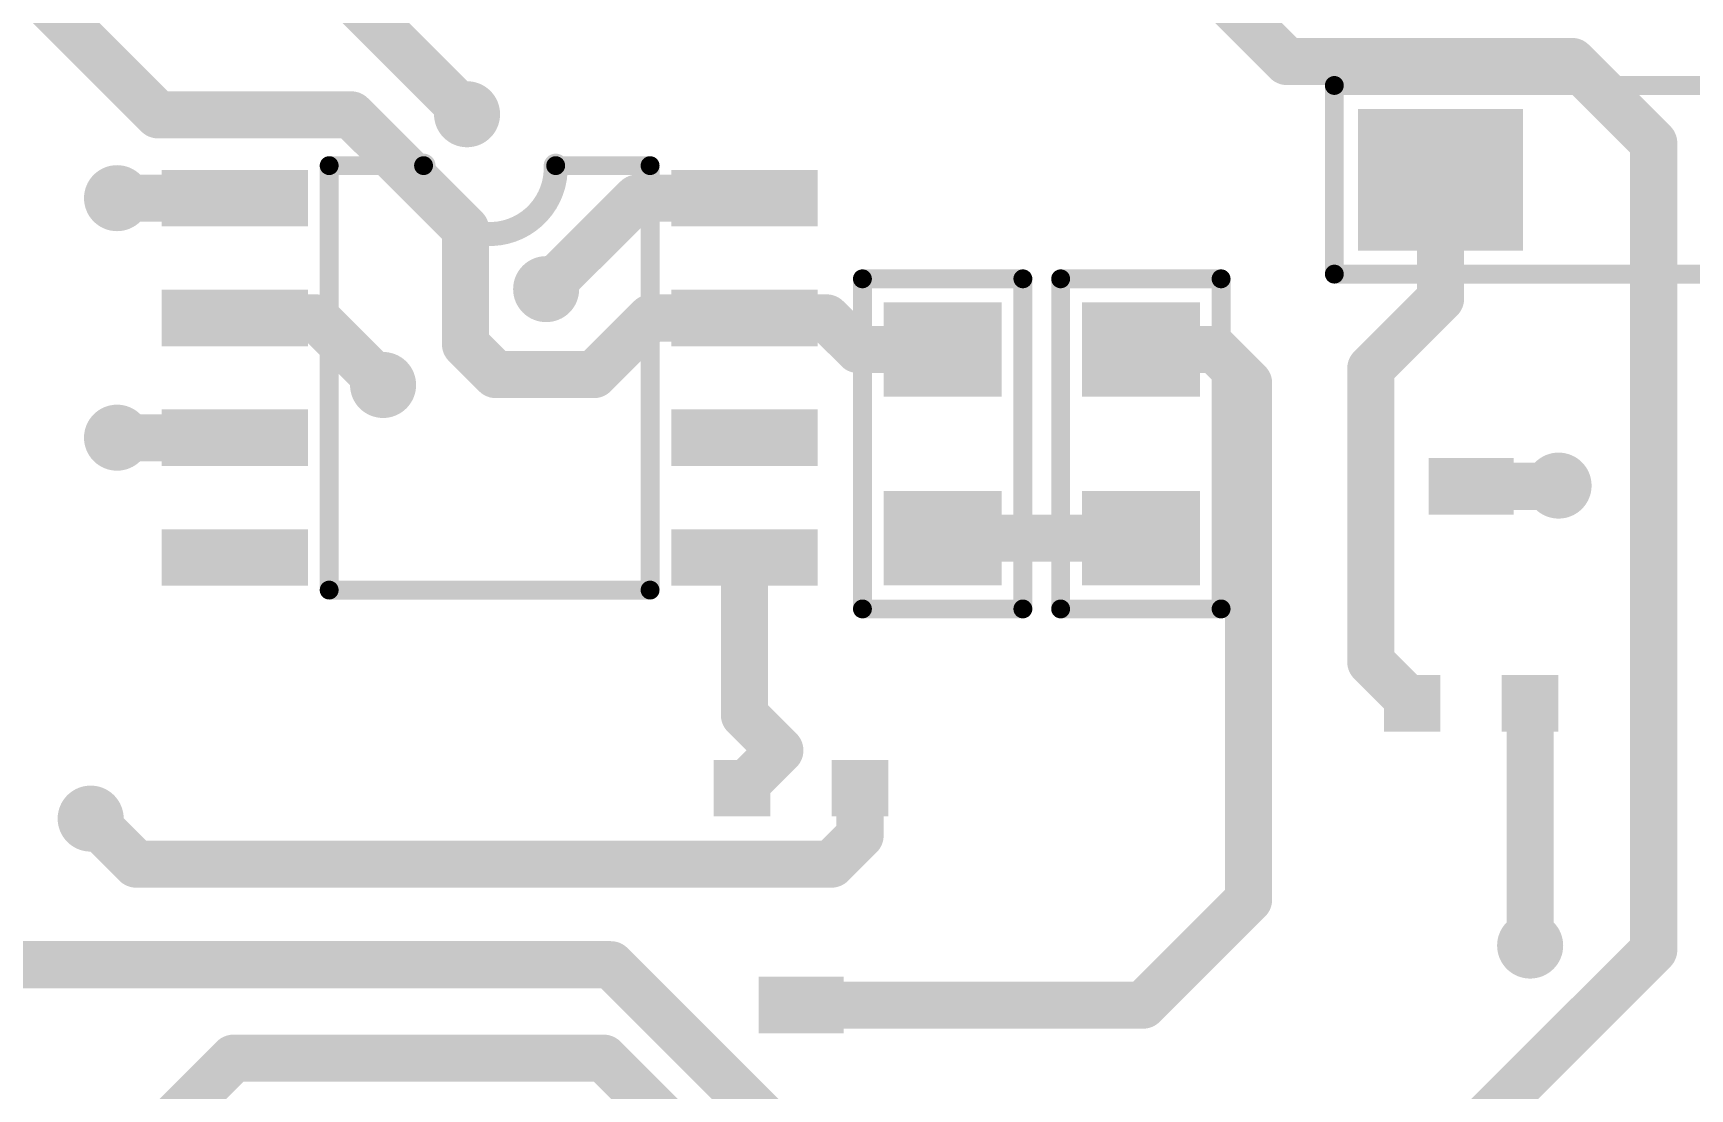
# Model space of a CAD drawing. Header units: millimetres. Extents: x -963 to 6553, y -1367 to 496.
# Drawn here: x 83.8 to 101.35, y 178.13 to 189.32 of the extents above; entities that cross this region are included whole.
import ezdxf

# ---------------------------------------------------------------- set-up
doc = ezdxf.new("R2010")
doc.units = ezdxf.units.MM
doc.header["$LTSCALE"] = 0.5
doc.layers.get('0').update_dxf_attribs({"lineweight": 60})
for name, color, linetype in [('3-размеры', 6, 'Continuous'), ('TopLayer', 1, 'Continuous'), ('TopOverlay', 2, 'Continuous'), ('TopPaste', 8, 'Continuous'), ('ViaHoleLayer', 16, 'Continuous')]:
    doc.layers.add(name, color=color, linetype=linetype)
doc.styles.get("Standard").update_dxf_attribs({"font": 'isocpeui.ttf', "width": 0.9})
doc.dimstyles.new('Standart', dxfattribs={"dimtxt": 5, "dimasz": 5, "dimexe": 2, "dimexo": 0, "dimgap": 1, "dimtad": 1, "dimtoh": 1, "dimdec": 1, "dimtxsty": 'Standard', "dimcen": 2.5, "dimadec": 0, "dimazin": 0, "dimtfac": 1, "dimtdec": 1, "dimtmove": 0, "dimatfit": 3, "dimldrblk": 'DOTSMALL', "dimfxl": 1, "dimarcsym": 0})

# ---------------------------------------------------------------- blocks, each defined once
blk = doc.blocks.new('MCP_SO_8_9')
at = {"layer": 'TopLayer'}
for points in [[(-2.2050121, 1.92500504), (-1.6050133, 1.92500504), (-2.2050121, 3.47500448), (-1.6050133, 3.47500448)], [(-0.9350120999999999, 1.92500504), (-0.3350133, 1.92500504), (-0.9350120999999999, 3.47500448), (-0.3350133, 3.47500448)], [(0.3349879, 1.92500504), (0.9349867, 1.92500504), (0.3349879, 3.47500448), (0.9349867, 3.47500448)], [(1.6049879, 1.92500504), (2.2049867, 1.92500504), (1.6049879, 3.47500448), (2.2049867, 3.47500448)], [(-2.2050121, -3.47498416), (-1.6050133, -3.47498416), (-2.2050121, -1.92498472), (-1.6050133, -1.92498472)], [(-0.9350120999999999, -3.47498416), (-0.3350133, -3.47498416), (-0.9350120999999999, -1.92498472), (-0.3350133, -1.92498472)], [(0.3349879, -3.47498416), (0.9349867, -3.47498416), (0.3349879, -1.92498472), (0.9349867, -1.92498472)], [(1.6049879, -3.47498416), (2.2049867, -3.47498416), (1.6049879, -1.92498472), (2.2049867, -1.92498472)]]:
    blk.add_solid(points, dxfattribs=at)
at = {"layer": 'TopOverlay', "const_width": 0.1999996}
for points in [[(-2.2500463, 0.70000876), (-2.2500463, 1.70000676)], [(2.2499701, 1.70000676), (-2.2500463, 1.70000676)], [(2.2499701, -1.69998644), (2.2499701, 1.70000676)], [(-2.2500463, -1.69998644), (-2.2500463, -0.6999884399999999)], [(2.2499701, -1.69998644), (-2.2500463, -1.69998644)]]:
    blk.add_lwpolyline(points, dxfattribs=at)
at = {"layer": 'TopOverlay'}
for points, const_width in [([(-2.3000462, 1.70000676, 1), (-2.2000464, 1.70000676, 1)], 0.0999998), ([(-2.3000462, 1.70000676, 1), (-2.2000464, 1.70000676, 1)], 0.0999998), ([(2.1999702, 1.70000676, 1), (2.29997, 1.70000676, 1)], 0.0999998), ([(2.1999702, 1.70000676, 1), (2.29997, 1.70000676, 1)], 0.0999998), ([(-2.31350058, 0.7000011399999999, 1), (-2.18650058, 0.7000011399999999, 1)], 0.127), ([(-2.3000462, 0.70000876, 1), (-2.2000464, 0.70000876, 1)], 0.0999998), ([(-2.31350058, -0.7000011399999999, 1), (-2.18650058, -0.7000011399999999, 1)], 0.127), ([(-2.3000462, -0.6999884399999999, 1), (-2.2000464, -0.6999884399999999, 1)], 0.0999998), ([(-2.3000462, -1.69998644, 1), (-2.2000464, -1.69998644, 1)], 0.0999998), ([(-2.3000462, -1.69998644, 1), (-2.2000464, -1.69998644, 1)], 0.0999998), ([(2.1999702, -1.69998644, 1), (2.29997, -1.69998644, 1)], 0.0999998), ([(2.1999702, -1.69998644, 1), (2.29997, -1.69998644, 1)], 0.0999998)]:
    blk.add_lwpolyline(points, format="xyb", close=True, dxfattribs=dict(at, const_width=const_width))
at = {"layer": 'TopOverlay', "const_width": 0.254}
blk.add_lwpolyline([(-2.25000058, 0.7000011399999999, -1.036353582401892), (-2.25000058, -0.7000011399999999)], format="xyb", dxfattribs=at)
at = {"layer": 'TopPaste'}
for points in [[(-2.2050121, 1.92500504), (-1.6050133, 1.92500504), (-2.2050121, 3.47500448), (-1.6050133, 3.47500448)], [(-0.9350120999999999, 1.92500504), (-0.3350133, 1.92500504), (-0.9350120999999999, 3.47500448), (-0.3350133, 3.47500448)], [(0.3349879, 1.92500504), (0.9349867, 1.92500504), (0.3349879, 3.47500448), (0.9349867, 3.47500448)], [(1.6049879, 1.92500504), (2.2049867, 1.92500504), (1.6049879, 3.47500448), (2.2049867, 3.47500448)], [(-2.2050121, -3.47498416), (-1.6050133, -3.47498416), (-2.2050121, -1.92498472), (-1.6050133, -1.92498472)], [(-0.9350120999999999, -3.47498416), (-0.3350133, -3.47498416), (-0.9350120999999999, -1.92498472), (-0.3350133, -1.92498472)], [(0.3349879, -3.47498416), (0.9349867, -3.47498416), (0.3349879, -1.92498472), (0.9349867, -1.92498472)], [(1.6049879, -3.47498416), (2.2049867, -3.47498416), (1.6049879, -1.92498472), (2.2049867, -1.92498472)]]:
    blk.add_solid(points, dxfattribs=at)
blk = doc.blocks.new('R0805_22')
at = {"layer": 'TopLayer'}
for points in [[(-1.49997922, -0.6249924), (-0.4999812199999999, -0.6249924), (-1.49997922, 0.62500764), (-0.4999812199999999, 0.62500764)], [(0.5000167799999999, -0.6249924), (1.50001478, -0.6249924), (0.5000167799999999, 0.62500764), (1.50001478, 0.62500764)]]:
    blk.add_solid(points, dxfattribs=at)
at = {"layer": 'TopOverlay', "const_width": 0.1999996}
for points in [[(-1.74999142, 0.84999322), (1.74997618, 0.84999322)], [(-1.74999142, -0.8499779799999999), (-1.74999142, 0.84999322)], [(1.74997618, -0.8499779799999999), (1.74997618, 0.84999322)], [(-1.74999142, -0.8499779799999999), (1.74997618, -0.8499779799999999)]]:
    blk.add_lwpolyline(points, dxfattribs=at)
at = {"layer": 'TopOverlay', "const_width": 0.0999998}
for points in [[(-1.79999132, 0.84999322, 1), (-1.69999152, 0.84999322, 1)], [(-1.79999132, 0.84999322, 1), (-1.69999152, 0.84999322, 1)], [(1.69997628, 0.84999322, 1), (1.79997608, 0.84999322, 1)], [(1.69997628, 0.84999322, 1), (1.79997608, 0.84999322, 1)], [(-1.79999132, -0.8499779799999999, 1), (-1.69999152, -0.8499779799999999, 1)], [(-1.79999132, -0.8499779799999999, 1), (-1.69999152, -0.8499779799999999, 1)], [(1.69997628, -0.8499779799999999, 1), (1.79997608, -0.8499779799999999, 1)], [(1.69997628, -0.8499779799999999, 1), (1.79997608, -0.8499779799999999, 1)]]:
    blk.add_lwpolyline(points, format="xyb", close=True, dxfattribs=at)
at = {"layer": 'TopPaste'}
for points in [[(-1.49997922, -0.6249924), (-0.4999812199999999, -0.6249924), (-1.49997922, 0.62500764), (-0.4999812199999999, 0.62500764)], [(0.5000167799999999, -0.6249924), (1.50001478, -0.6249924), (0.5000167799999999, 0.62500764), (1.50001478, 0.62500764)]]:
    blk.add_solid(points, dxfattribs=at)
blk = doc.blocks.new('R0805_24')
at = {"layer": 'TopLayer'}
for points in [[(-1.49995636, -0.62499748), (-0.49995836, -0.62499748), (-1.49995636, 0.62500256), (-0.49995836, 0.62500256)], [(0.50003964, -0.62499748), (1.50003764, -0.62499748), (0.50003964, 0.62500256), (1.50003764, 0.62500256)]]:
    blk.add_solid(points, dxfattribs=at)
at = {"layer": 'TopOverlay', "const_width": 0.1999996}
for points in [[(-1.74996856, 0.84998814), (-1.74996856, -0.8500338599999999)], [(-1.74996856, 0.84998814), (1.74999904, 0.84998814)], [(1.74999904, 0.84998814), (1.74999904, -0.8500338599999999)], [(-1.74996856, -0.8500338599999999), (1.74999904, -0.8500338599999999)]]:
    blk.add_lwpolyline(points, dxfattribs=at)
at = {"layer": 'TopOverlay', "const_width": 0.0999998}
for points in [[(-1.79996846, 0.84998814, 1), (-1.69996866, 0.84998814, 1)], [(-1.79996846, 0.84998814, 1), (-1.69996866, 0.84998814, 1)], [(1.69999914, 0.84998814, 1), (1.79999894, 0.84998814, 1)], [(1.69999914, 0.84998814, 1), (1.79999894, 0.84998814, 1)], [(-1.79996846, -0.8500338599999999, 1), (-1.69996866, -0.8500338599999999, 1)], [(-1.79996846, -0.8500338599999999, 1), (-1.69996866, -0.8500338599999999, 1)], [(1.69999914, -0.8500338599999999, 1), (1.79999894, -0.8500338599999999, 1)], [(1.69999914, -0.8500338599999999, 1), (1.79999894, -0.8500338599999999, 1)]]:
    blk.add_lwpolyline(points, format="xyb", close=True, dxfattribs=at)
at = {"layer": 'TopPaste'}
for points in [[(-1.49995636, -0.62499748), (-0.49995836, -0.62499748), (-1.49995636, 0.62500256), (-0.49995836, 0.62500256)], [(0.50003964, -0.62499748), (1.50003764, -0.62499748), (0.50003964, 0.62500256), (1.50003764, 0.62500256)]]:
    blk.add_solid(points, dxfattribs=at)
blk = doc.blocks.new('VT1206_26')
at = {"layer": 'TopLayer'}
for points in [[(-2.75001482, 0.74996294), (-2.75001482, -0.75003406), (-1.00001578, 0.74996294), (-1.00001578, -0.75003406)], [(0.95000318, 0.74996294), (0.95000318, -0.75003406), (2.70000222, 0.74996294), (2.70000222, -0.75003406)]]:
    blk.add_solid(points, dxfattribs=at)
at = {"layer": 'TopOverlay', "const_width": 0.1999996}
for points in [[(2.9499687, 0.9999624399999999), (-3.0000321, 0.9999624399999999)], [(-3.0000321, 0.9999624399999999), (-3.0000321, -1.00003356)], [(2.9499687, 0.9999624399999999), (2.9499687, -1.00003356)], [(2.9499687, -1.00003356), (-3.0000321, -1.00003356)]]:
    blk.add_lwpolyline(points, dxfattribs=at)
at = {"layer": 'TopOverlay', "const_width": 0.0999998}
for points in [[(-3.050032, 0.9999624399999999, 1), (-2.9500322, 0.9999624399999999, 1)], [(-3.050032, 0.9999624399999999, 1), (-2.9500322, 0.9999624399999999, 1)], [(2.8999688, 0.9999624399999999, 1), (2.9999686, 0.9999624399999999, 1)], [(2.8999688, 0.9999624399999999, 1), (2.9999686, 0.9999624399999999, 1)], [(-3.050032, -1.00003356, 1), (-2.9500322, -1.00003356, 1)], [(-3.050032, -1.00003356, 1), (-2.9500322, -1.00003356, 1)], [(2.8999688, -1.00003356, 1), (2.9999686, -1.00003356, 1)], [(2.8999688, -1.00003356, 1), (2.9999686, -1.00003356, 1)]]:
    blk.add_lwpolyline(points, format="xyb", close=True, dxfattribs=at)
at = {"layer": 'TopPaste'}
for points in [[(-2.75001482, 0.74996294), (-2.75001482, -0.75003406), (-1.00001578, 0.74996294), (-1.00001578, -0.75003406)], [(0.95000318, 0.74996294), (0.95000318, -0.75003406), (2.70000222, 0.74996294), (2.70000222, -0.75003406)]]:
    blk.add_solid(points, dxfattribs=at)
blk = doc.blocks.new('R___P___37')
at = {"layer": 'TopLayer'}
for points in [[(-0.44998132, 0.8500211599999999), (0.45001688, 0.8500211599999999), (-0.44998132, 1.45001996), (0.45001688, 1.45001996)], [(-0.92497402, -1.44999964), (-0.32497522, -1.44999964), (-0.92497402, -0.85000084), (-0.32497522, -0.85000084)], [(0.32501078, -1.44999964), (0.92500958, -1.44999964), (0.32501078, -0.85000084), (0.92500958, -0.85000084)]]:
    blk.add_solid(points, dxfattribs=at)
at = {"layer": 'TopPaste'}
for points in [[(-0.44998132, 0.8500211599999999), (0.45001688, 0.8500211599999999), (-0.44998132, 1.45001996), (0.45001688, 1.45001996)], [(-0.92497402, -1.44999964), (-0.32497522, -1.44999964), (-0.92497402, -0.85000084), (-0.32497522, -0.85000084)], [(0.32501078, -1.44999964), (0.92500958, -1.44999964), (0.32501078, -0.85000084), (0.92500958, -0.85000084)]]:
    blk.add_solid(points, dxfattribs=at)
blk = doc.blocks.new('R___P___38')
at = {"layer": 'TopLayer'}
for points in [[(-0.45000418, 0.84999576), (0.44999402, 0.84999576), (-0.45000418, 1.44999456), (0.44999402, 1.44999456)], [(-0.9249968799999999, -1.45002504), (-0.32499808, -1.45002504), (-0.9249968799999999, -0.8500262399999999), (-0.32499808, -0.8500262399999999)], [(0.32498792, -1.45002504), (0.9249867199999999, -1.45002504), (0.32498792, -0.8500262399999999), (0.9249867199999999, -0.8500262399999999)]]:
    blk.add_solid(points, dxfattribs=at)
at = {"layer": 'TopPaste'}
for points in [[(-0.45000418, 0.84999576), (0.44999402, 0.84999576), (-0.45000418, 1.44999456), (0.44999402, 1.44999456)], [(-0.9249968799999999, -1.45002504), (-0.32499808, -1.45002504), (-0.9249968799999999, -0.8500262399999999), (-0.32499808, -0.8500262399999999)], [(0.32498792, -1.45002504), (0.9249867199999999, -1.45002504), (0.32498792, -0.8500262399999999), (0.9249867199999999, -0.8500262399999999)]]:
    blk.add_solid(points, dxfattribs=at)
blk = doc.blocks.new('*D162')
at = {"layer": '3-размеры', "color": 0, "lineweight": -2, "transparency": 16777216}
for p, q in [((67.93290440808855, 214.0645513367733), (55.59753880904044, 214.0645513367733)), ((57.59753880904044, 176.3645291367732), (57.59753880904044, 212.0645513367733)), ((99.38287706808858, 174.3645291367733), (55.59753880904045, 174.3645291367732))]:
    blk.add_line(p, q, dxfattribs=at)
at = {"layer": '3-размеры', "color": 0, "transparency": 16777216}
for points in [[(57.2642054757071, 212.0645513367733), (57.93087214237377, 212.0645513367733), (57.59753880904044, 214.0645513367733)], [(57.26420547570711, 176.3645291367732), (57.93087214237378, 176.3645291367732), (57.59753880904045, 174.3645291367732)]]:
    blk.add_solid(points, dxfattribs=at)
at = {"layer": '3-размеры', "color": 0, "transparency": 16777216, "insert": (55.5846600211617, 194.9640765272341), "char_height": 2, "attachment_point": 5, "rotation": 90}
blk.add_mtext('39.7', dxfattribs=at)
blk = doc.blocks.new('_DotSmall')
at = {"color": 0, "linetype": 'ByBlock', "const_width": 0.5}
blk.add_lwpolyline([(-0.0625, 0, 1), (0.0625, 0, 1)], format="xyb", close=True, dxfattribs=at)

msp = doc.modelspace()

# ---------------------------------------------------------------- linework, layer by layer
at = {"layer": 'TopLayer', "const_width": 0.499999}
for points in [[(81.53292546808854, 192.0409479367732), (85.12092946808852, 188.4529439367732)], [(96.33335306808851, 189.7664287367732), (97.08087506808852, 189.0189067367732)], [(87.23288866808852, 189.6207343367732), (88.39407506808851, 188.4595479367732)], [(97.08087506808852, 189.0189067367732), (100.1034750680885, 189.0189067367732)], [(100.1034750680885, 189.0189067367732), (100.9670750680885, 188.1553067367732)], [(85.12092946808852, 188.4529439367732), (87.16689946808853, 188.4529439367732)], [(87.16689946808853, 188.4529439367732), (88.37827626808851, 187.2415671367732)], [(100.9670750680885, 179.5985547367732), (100.9670750680885, 188.1553067367732)], [(98.70835466808853, 186.5037479367732), (98.70835466808853, 187.7648579367732)], [(84.68567506808853, 187.5698367367732), (85.93337386808852, 187.5698367367732)], [(89.23227506808851, 186.6055003367732), (90.19661146808852, 187.5698367367732)], [(90.19661146808852, 187.5698367367732), (91.33336306808852, 187.5698367367732)], [(88.37827626808851, 186.0204367367732), (88.37827626808851, 187.2415671367732)], [(97.96987506808853, 185.7652683367732), (98.70835466808853, 186.5037479367732)], [(85.93337386808852, 186.2998367367732), (86.79387506808851, 186.2998367367732)], [(86.79387506808851, 186.2998367367732), (87.50436386808852, 185.5893479367732)], [(89.73956386808851, 185.6998379367732), (90.33956266808852, 186.2998367367732)], [(90.33956266808852, 186.2998367367732), (91.33336306808852, 186.2998367367732)], [(91.33336306808852, 186.2998367367732), (92.20407506808851, 186.2998367367732)], [(92.20407506808851, 186.2998367367732), (92.53905026808852, 185.9648615367732)], [(88.37827626808851, 186.0204367367732), (88.69887506808851, 185.6998379367732)], [(92.53905026808852, 185.9648615367732), (93.43338426808853, 185.9648615367732)], [(95.53335466808852, 185.9648615367732), (96.31887506808852, 185.9648615367732)], [(96.31887506808852, 185.9648615367732), (96.67447506808853, 185.6092615367732)], [(88.69887506808851, 185.6998379367732), (89.73956386808851, 185.6998379367732)], [(97.96987506808853, 182.6525999367732), (97.96987506808853, 185.7652683367732)], [(96.67447506808853, 180.1321579367732), (96.67447506808853, 185.6092615367732)], [(84.68567506808853, 185.0305479367732), (84.68638626808851, 185.0298367367732)], [(84.68638626808851, 185.0298367367732), (85.93337386808852, 185.0298367367732)], [(99.03291586808851, 184.5145723367732), (99.95107506808853, 184.5145723367732)], [(99.95107506808853, 184.5145723367732), (99.95905066808851, 184.5225479367732)], [(93.43338426808853, 183.9648655367732), (95.53335466808852, 183.9648655367732)], [(91.33336306808852, 182.0899391367732), (91.33336306808852, 183.7598367367732)], [(97.96987506808853, 182.6525999367732), (98.40792346808851, 182.2145515367732)], [(99.65790826808853, 179.6457479367732), (99.65790826808853, 182.2145515367732)], [(91.33336306808852, 182.0899391367732), (91.70831786808853, 181.7149843367732)], [(91.30791226808853, 181.3145787367732), (91.70831786808853, 181.7149843367732)], [(92.55789706808852, 180.8123699367732), (92.55789706808852, 181.3145787367732)], [(84.40627506808852, 180.9919479367732), (84.88887506808851, 180.5093479367732)], [(92.25487506808852, 180.5093479367732), (92.55789706808852, 180.8123699367732)], [(84.88887506808851, 180.5093479367732), (92.25487506808852, 180.5093479367732)], [(95.55687506808852, 179.0145579367732), (96.67447506808853, 180.1321579367732)], [(94.53335666808852, 173.1648363367732), (100.9670750680885, 179.5985547367732)], [(83.36487506808854, 179.4425479367732), (89.91761786808851, 179.4425479367732)], [(89.91761786808851, 179.4425479367732), (91.64481786808852, 177.7153479367732)], [(91.93290466808853, 179.0145579367732), (95.55687506808852, 179.0145579367732)], [(84.43335146808852, 176.9648287367732), (85.92047066808851, 178.4519479367732)], [(85.92047066808851, 178.4519479367732), (89.84187506808851, 178.4519479367732)], [(89.84187506808851, 178.4519479367732), (91.92899306808852, 176.3648299367732)]]:
    msp.add_lwpolyline(points, dxfattribs=at)
at = {"layer": 'TopLayer'}
for points, const_width in [([(96.95587658808853, 189.0189067367732, 1), (97.20587354808853, 189.0189067367732, 1)], 0.2499995), ([(96.95587658808853, 189.0189067367732, 1), (97.20587354808853, 189.0189067367732, 1)], 0.2499995), ([(99.97847658808851, 189.0189067367732, 1), (100.2284735480885, 189.0189067367732, 1)], 0.2499995), ([(99.97847658808851, 189.0189067367732, 1), (100.2284735480885, 189.0189067367732, 1)], 0.2499995), ([(84.99593098808853, 188.4529439367732, 1), (85.24592794808854, 188.4529439367732, 1)], 0.2499995), ([(84.99593098808853, 188.4529439367732, 1), (85.24592794808854, 188.4529439367732, 1)], 0.2499995), ([(87.04190098808851, 188.4529439367732, 1), (87.29189794808852, 188.4529439367732, 1)], 0.2499995), ([(87.04190098808851, 188.4529439367732, 1), (87.29189794808852, 188.4529439367732, 1)], 0.2499995), ([(88.21907414808851, 188.4595479367732, 1), (88.56907598808851, 188.4595479367732, 1)], 0.3499993), ([(88.26907658808852, 188.4595479367732, 1), (88.51907354808853, 188.4595479367732, 1)], 0.2499995), ([(100.8420765880885, 188.1553067367732, 1), (101.0920735480885, 188.1553067367732, 1)], 0.2499995), ([(100.8420765880885, 188.1553067367732, 1), (101.0920735480885, 188.1553067367732, 1)], 0.2499995), ([(98.58335618808852, 187.7648579367732, 1), (98.83335314808852, 187.7648579367732, 1)], 0.2499995), ([(84.51067414808853, 187.5698367367732, 1), (84.86067598808853, 187.5698367367732, 1)], 0.3499993), ([(84.56067658808851, 187.5698367367732, 1), (84.81067354808852, 187.5698367367732, 1)], 0.2499995), ([(85.80837538808854, 187.5698367367732, 1), (86.05837234808851, 187.5698367367732, 1)], 0.2499995), ([(90.07161298808853, 187.5698367367732, 1), (90.32160994808854, 187.5698367367732, 1)], 0.2499995), ([(90.07161298808853, 187.5698367367732, 1), (90.32160994808854, 187.5698367367732, 1)], 0.2499995), ([(91.20836458808853, 187.5698367367732, 1), (91.45836154808853, 187.5698367367732, 1)], 0.2499995), ([(88.25327778808852, 187.2415671367732, 1), (88.50327474808853, 187.2415671367732, 1)], 0.2499995), ([(88.25327778808852, 187.2415671367732, 1), (88.50327474808853, 187.2415671367732, 1)], 0.2499995), ([(89.05727414808851, 186.6055003367732, 1), (89.40727598808851, 186.6055003367732, 1)], 0.3499993), ([(89.10727658808852, 186.6055003367732, 1), (89.35727354808853, 186.6055003367732, 1)], 0.2499995), ([(98.58335618808852, 186.5037479367732, 1), (98.83335314808852, 186.5037479367732, 1)], 0.2499995), ([(98.58335618808852, 186.5037479367732, 1), (98.83335314808852, 186.5037479367732, 1)], 0.2499995), ([(85.80837538808854, 186.2998367367732, 1), (86.05837234808851, 186.2998367367732, 1)], 0.2499995), ([(86.66887658808852, 186.2998367367732, 1), (86.91887354808853, 186.2998367367732, 1)], 0.2499995), ([(86.66887658808852, 186.2998367367732, 1), (86.91887354808853, 186.2998367367732, 1)], 0.2499995), ([(90.21456418808853, 186.2998367367732, 1), (90.46456114808853, 186.2998367367732, 1)], 0.2499995), ([(90.21456418808853, 186.2998367367732, 1), (90.46456114808853, 186.2998367367732, 1)], 0.2499995), ([(91.20836458808853, 186.2998367367732, 1), (91.45836154808853, 186.2998367367732, 1)], 0.2499995), ([(91.20836458808853, 186.2998367367732, 1), (91.45836154808853, 186.2998367367732, 1)], 0.2499995), ([(92.07907658808853, 186.2998367367732, 1), (92.32907354808853, 186.2998367367732, 1)], 0.2499995), ([(92.07907658808853, 186.2998367367732, 1), (92.32907354808853, 186.2998367367732, 1)], 0.2499995), ([(88.25327778808852, 186.0204367367732, 1), (88.50327474808853, 186.0204367367732, 1)], 0.2499995), ([(88.25327778808852, 186.0204367367732, 1), (88.50327474808853, 186.0204367367732, 1)], 0.2499995), ([(92.41405178808853, 185.9648615367732, 1), (92.66404874808853, 185.9648615367732, 1)], 0.2499995), ([(92.41405178808853, 185.9648615367732, 1), (92.66404874808853, 185.9648615367732, 1)], 0.2499995), ([(93.30838578808851, 185.9648615367732, 1), (93.55838274808852, 185.9648615367732, 1)], 0.2499995), ([(95.40835618808853, 185.9648615367732, 1), (95.65835314808854, 185.9648615367732, 1)], 0.2499995), ([(96.19387658808853, 185.9648615367732, 1), (96.44387354808853, 185.9648615367732, 1)], 0.2499995), ([(96.19387658808853, 185.9648615367732, 1), (96.44387354808853, 185.9648615367732, 1)], 0.2499995), ([(87.32936294808852, 185.5893479367732, 1), (87.67936478808852, 185.5893479367732, 1)], 0.3499993), ([(88.57387658808852, 185.6998379367732, 1), (88.82387354808853, 185.6998379367732, 1)], 0.2499995), ([(88.57387658808852, 185.6998379367732, 1), (88.82387354808853, 185.6998379367732, 1)], 0.2499995), ([(89.61456538808852, 185.6998379367732, 1), (89.86456234808853, 185.6998379367732, 1)], 0.2499995), ([(89.61456538808852, 185.6998379367732, 1), (89.86456234808853, 185.6998379367732, 1)], 0.2499995), ([(97.84487658808851, 185.7652683367732, 1), (98.09487354808851, 185.7652683367732, 1)], 0.2499995), ([(97.84487658808851, 185.7652683367732, 1), (98.09487354808851, 185.7652683367732, 1)], 0.2499995), ([(87.37936538808853, 185.5893479367732, 1), (87.62936234808853, 185.5893479367732, 1)], 0.2499995), ([(96.54947658808851, 185.6092615367732, 1), (96.79947354808851, 185.6092615367732, 1)], 0.2499995), ([(96.54947658808851, 185.6092615367732, 1), (96.79947354808851, 185.6092615367732, 1)], 0.2499995), ([(84.51067414808853, 185.0305479367732, 1), (84.86067598808853, 185.0305479367732, 1)], 0.3499993), ([(84.56067658808851, 185.0305479367732, 1), (84.81067354808852, 185.0305479367732, 1)], 0.2499995), ([(84.56138778808852, 185.0298367367732, 1), (84.81138474808853, 185.0298367367732, 1)], 0.2499995), ([(84.56138778808852, 185.0298367367732, 1), (84.81138474808853, 185.0298367367732, 1)], 0.2499995), ([(85.80837538808854, 185.0298367367732, 1), (86.05837234808851, 185.0298367367732, 1)], 0.2499995), ([(99.78404974808853, 184.5225479367732, 1), (100.1340515880885, 184.5225479367732, 1)], 0.3499993), ([(98.90791738808852, 184.5145723367732, 1), (99.15791434808853, 184.5145723367732, 1)], 0.2499995), ([(99.82607658808851, 184.5145723367732, 1), (100.0760735480885, 184.5145723367732, 1)], 0.2499995), ([(99.82607658808851, 184.5145723367732, 1), (100.0760735480885, 184.5145723367732, 1)], 0.2499995), ([(99.83405218808852, 184.5225479367732, 1), (100.0840491480885, 184.5225479367732, 1)], 0.2499995), ([(93.30838578808851, 183.9648655367732, 1), (93.55838274808852, 183.9648655367732, 1)], 0.2499995), ([(95.40835618808853, 183.9648655367732, 1), (95.65835314808854, 183.9648655367732, 1)], 0.2499995), ([(91.20836458808853, 183.7598367367732, 1), (91.45836154808853, 183.7598367367732, 1)], 0.2499995), ([(97.84487658808851, 182.6525999367732, 1), (98.09487354808851, 182.6525999367732, 1)], 0.2499995), ([(97.84487658808851, 182.6525999367732, 1), (98.09487354808851, 182.6525999367732, 1)], 0.2499995), ([(98.28292498808852, 182.2145515367732, 1), (98.53292194808853, 182.2145515367732, 1)], 0.2499995), ([(99.53290978808852, 182.2145515367732, 1), (99.78290674808852, 182.2145515367732, 1)], 0.2499995), ([(91.20836458808853, 182.0899391367732, 1), (91.45836154808853, 182.0899391367732, 1)], 0.2499995), ([(91.20836458808853, 182.0899391367732, 1), (91.45836154808853, 182.0899391367732, 1)], 0.2499995), ([(91.58331938808851, 181.7149843367732, 1), (91.83331634808852, 181.7149843367732, 1)], 0.2499995), ([(91.58331938808851, 181.7149843367732, 1), (91.83331634808852, 181.7149843367732, 1)], 0.2499995), ([(91.18291378808851, 181.3145787367732, 1), (91.43291074808852, 181.3145787367732, 1)], 0.2499995), ([(92.43289858808853, 181.3145787367732, 1), (92.68289554808851, 181.3145787367732, 1)], 0.2499995), ([(84.23127414808852, 180.9919479367732, 1), (84.58127598808852, 180.9919479367732, 1)], 0.3499993), ([(84.28127658808853, 180.9919479367732, 1), (84.53127354808854, 180.9919479367732, 1)], 0.2499995), ([(92.43289858808853, 180.8123699367732, 1), (92.68289554808851, 180.8123699367732, 1)], 0.2499995), ([(92.43289858808853, 180.8123699367732, 1), (92.68289554808851, 180.8123699367732, 1)], 0.2499995), ([(84.76387658808852, 180.5093479367732, 1), (85.01387354808853, 180.5093479367732, 1)], 0.2499995), ([(84.76387658808852, 180.5093479367732, 1), (85.01387354808853, 180.5093479367732, 1)], 0.2499995), ([(92.12987658808854, 180.5093479367732, 1), (92.37987354808851, 180.5093479367732, 1)], 0.2499995), ([(92.12987658808854, 180.5093479367732, 1), (92.37987354808851, 180.5093479367732, 1)], 0.2499995), ([(96.54947658808851, 180.1321579367732, 1), (96.79947354808851, 180.1321579367732, 1)], 0.2499995), ([(96.54947658808851, 180.1321579367732, 1), (96.79947354808851, 180.1321579367732, 1)], 0.2499995), ([(99.48290734808853, 179.6457479367732, 1), (99.83290918808854, 179.6457479367732, 1)], 0.3499993), ([(99.53290978808852, 179.6457479367732, 1), (99.78290674808852, 179.6457479367732, 1)], 0.2499995), ([(100.8420765880885, 179.5985547367732, 1), (101.0920735480885, 179.5985547367732, 1)], 0.2499995), ([(100.8420765880885, 179.5985547367732, 1), (101.0920735480885, 179.5985547367732, 1)], 0.2499995), ([(89.79261938808853, 179.4425479367732, 1), (90.04261634808853, 179.4425479367732, 1)], 0.2499995), ([(89.79261938808853, 179.4425479367732, 1), (90.04261634808853, 179.4425479367732, 1)], 0.2499995), ([(91.80790618808851, 179.0145579367732, 1), (92.05790314808851, 179.0145579367732, 1)], 0.2499995), ([(95.43187658808853, 179.0145579367732, 1), (95.68187354808853, 179.0145579367732, 1)], 0.2499995), ([(95.43187658808853, 179.0145579367732, 1), (95.68187354808853, 179.0145579367732, 1)], 0.2499995), ([(85.79547218808852, 178.4519479367732, 1), (86.04546914808853, 178.4519479367732, 1)], 0.2499995), ([(85.79547218808852, 178.4519479367732, 1), (86.04546914808853, 178.4519479367732, 1)], 0.2499995), ([(89.71687658808852, 178.4519479367732, 1), (89.96687354808853, 178.4519479367732, 1)], 0.2499995), ([(89.71687658808852, 178.4519479367732, 1), (89.96687354808853, 178.4519479367732, 1)], 0.2499995)]:
    msp.add_lwpolyline(points, format="xyb", close=True, dxfattribs=dict(at, const_width=const_width))
at = {"layer": 'ViaHoleLayer', "const_width": 0.1999996}
for points in [[(88.29407526869662, 188.4595479381296, 1), (88.4940748686966, 188.4595479381296, 1)], [(84.5856752686966, 187.5698367381295, 1), (84.78567486869662, 187.5698367381295, 1)], [(89.13227526869662, 186.6055003381296, 1), (89.3322748686966, 186.6055003381296, 1)], [(87.4043640686966, 185.5893479381295, 1), (87.6043636686966, 185.5893479381295, 1)], [(84.5856752686966, 185.0305479381296, 1), (84.78567486869662, 185.0305479381296, 1)], [(99.85905086869661, 184.5225479381295, 1), (100.0590504686966, 184.5225479381295, 1)], [(84.3062752686966, 180.9919479381296, 1), (84.50627486869661, 180.9919479381296, 1)], [(99.55790846869661, 179.6457479381295, 1), (99.7579080686966, 179.6457479381295, 1)]]:
    msp.add_lwpolyline(points, format="xyb", close=True, dxfattribs=at)

# ---------------------------------------------------------------- block references
for name, p, rotation in [('VT1206_26', (100.5333573680885, 187.7648223767732), 180), ('MCP_SO_8_9', (88.63335830808853, 185.6648240367732), 270), ('R0805_22', (93.43335886808853, 184.9648228967732), 90), ('R0805_24', (95.53335720808849, 184.9648228967732), 90), ('R___P___38', (91.9328995880885, 180.1645530967732), 180)]:
    msp.add_blockref(name, p, dxfattribs=dict(rotation=rotation))
msp.add_blockref('R___P___37', (99.03289808808853, 183.3645517767732))

# ---------------------------------------------------------------- dimensions: what is measured, and where the dimension line sits
at = {"layer": '3-размеры'}
dim = msp.add_linear_dim(base=(57.59753880904044, 214.0645513367733), p1=(99.38287706808852, 174.3645291367732), p2=(67.93290440808852, 214.0645513367732), angle=90, text='39.7', dimstyle='Standart', override={"dimtxt": 2, "dimasz": 2}, dxfattribs=at)
dim.commit()
dim.dimension.update_dxf_attribs({"geometry": '*D162', "text_midpoint": (57.59753880904049, 194.9640765272341), "dimtype": 160})

doc.saveas('drawing.dxf')
